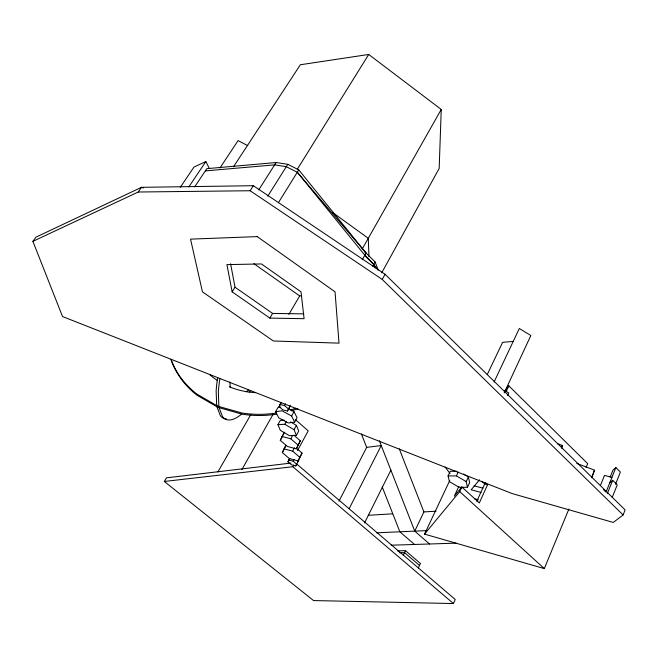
<?xml version="1.0" encoding="UTF-8"?>
<svg xmlns="http://www.w3.org/2000/svg" width="658" height="658" viewBox="0 0 658 658"><rect width="100%" height="100%" fill="white"/><g stroke="black" fill="none" stroke-linecap="round" stroke-linejoin="round"><path stroke-width="0.99" d="M233.475 166.811L300.361 64.755L368.727 54.458L441.247 109.45L439.174 168.432L381.73 272.79M561.71 448.361L562.327 445.499L557.334 443.607M576.729 463.38L594.536 470.182L591.871 477.65M623.118 514.975L625.1 509.884L385.07 274.271L253.346 185.704L141.486 187.324L35.96 237.16L32.9 241.354L62.526 316.547L512.072 493.549L613.248 522.436L623.118 514.975L382.24 279.436L250.13 190.738L138.229 192.013L32.9 241.354M289.915 406.685L287.472 411.044L282.85 409.876L279.091 406.586L280.925 402.704M612.253 497.374L617.237 484.798L612.664 480.266L609.711 482.931M615.51 484.296L620.379 472.049L615.863 467.542L612.927 470.231L610.106 477.28M615.863 467.542L606.026 492.143L603.394 489.56M607.408 493.426L612.664 480.266M600.384 485.612L604.496 475.421L611.973 477.272M591.46 477.716L594.536 470.182M287.472 411.044L290.31 405.418M449.776 480.496L424.542 534.115L544.289 568.594L568.907 509.012M586.097 467.402L587.668 463.627L508.807 385.818L505.097 390.679M293.871 435.177L300.336 440.778L296.273 448.83L287.439 446.469L280.283 440.317L284.264 432.224L282.948 435.333M561.529 447.382L562.327 445.499M296.396 448.197L302.047 453.066L298.041 460.921L289.347 458.552L282.315 452.54L285.778 445.482M285.013 447.448L285.827 445.581M291 463.076L166.49 477.848L164.336 481.467L313.553 600.565L453.436 603.542L455.246 599.471L296.651 463.931M297.992 461.793L298.839 460L295.738 465.946L291.428 464.762L287.949 461.801L289.676 458.338M485.324 482.635L487.57 484.716L479.312 502.951L461.858 487.01L454.283 496.206L458.889 486.303M476.811 501.256L484.675 483.959L481.73 481.237M296.273 448.83L300.336 440.778M456.759 471.235L450.253 471.309L448.065 475.948L449.463 481.656L459.111 487.298L467.484 487.307L469.631 482.651L468.364 476.927L463.545 474.105M424.542 534.115L459.72 491.625L461.858 487.01M506.216 391.411L508.807 385.818M467.484 487.307L466.201 481.607L468.364 476.927M507.54 395.474L508.724 392.916L504.538 390.383M504.201 392.867L530.85 335.514L519.31 328.49L494.092 381.969M418.348 567.961L420.429 563.487L405.476 550.664L397.3 550.878M448.065 475.948L456.43 475.882L458.248 471.992M295.738 465.946L296.585 464.161L293.09 461.176L288.772 460M298.041 460.921L302.047 453.066M487.257 374.558L502.597 342.341L513.215 341.412M403.28 555.278L405.476 550.664M429.526 543.993L414.762 531.138L423.892 511.932L399.258 448.789M364.54 522.962L390.877 470.157M349.217 508.544L381.237 445.556L366.671 447.382L339.002 501.157M164.336 481.467L292.843 466.728L293.739 465.074M287.949 461.801L289.759 458.486M297.506 450.541L308.224 430.858L295.245 419.508M293.09 461.176L293.994 459.514M283.935 448.83L292.687 451.191L294.529 447.827M281.912 436.46L290.811 438.804L292.687 435.407M284.24 420.141L280.333 420.363L277.939 424.64L280.341 430.34L289.495 435.678L296.371 435.382L298.724 431.097L296.429 425.372L290.499 421.91M382.24 279.436L385.07 274.271M296.371 435.382L294.06 429.682L296.429 425.372M282.315 452.54L284.61 448.378M280.283 440.317L282.619 436.106M280.769 407.006L278.021 407.425L275.587 411.744L278.745 417.83L288.229 422.979L294.677 422.099L297.079 417.764L294.019 411.645L288.615 408.717M277.939 424.64L284.782 424.27L286.222 421.696M372.708 266.161L375.076 261.9L364.532 251.611M294.677 422.099L291.601 416.004L294.019 411.645M362.229 259.762L366.029 253.009L298.781 169.879L287.785 164.327L276.13 162.526L206.851 168.662L194.694 186.847M279.938 404.448L284.577 405.608L285.564 403.856M241.873 469.623L273.44 413.693M279.091 406.586L281.056 403.107M362.237 248.963L441.247 109.45M217.831 472.025L250.838 414.556M288.895 314.384L299.678 295.911L301.718 295.911M269.838 318.094L304.095 318.694L301.002 291.839L261.456 263.948L226.911 264.615L232.151 291.848L269.838 318.094L272.601 313.422L303.79 313.874M377.922 269.986L373.703 264.368L364.762 255.139L366.029 253.009L297.309 172.248L286.296 166.688L274.633 164.87L205.354 170.899M232.151 291.848L235.013 287.209L230.604 263.792M278.383 202.705L298.781 169.879M297.301 169.254L368.727 54.458M267.765 196.174L287.785 164.327M258.759 189.874L276.13 162.526M250.13 190.738L253.346 185.704M219.945 168.012L238.089 140.598L247.786 145.681M188.805 186.938L205.872 161.514L209.359 168.588M180.308 187.316L193.978 167.066L205.872 161.514M138.229 192.013L141.486 187.324L143.411 188.015M479.608 479.797L471.12 489.799L481.056 492.431M275.587 411.744L281.994 410.789L291.601 416.004M368.365 515.296L392.736 513.816M423.892 511.932L436.057 511.192M376.516 532.807L426.935 530.603M391.173 545.202L456.052 543.154M399.431 552.761L404.538 552.638L419.516 565.452M484.675 483.959L487.57 484.716M474.056 485.826L482.988 488.178M474.418 498.739L478.358 499.792M171.047 359.284A95.443 80.597 -5.7 0 0 196.857 394.068L217.708 406.159L241.914 412.994A95.443 80.597 -5.7 0 0 276.557 412.985M171.006 359.613A95.295 80.523 -5.7 0 0 197.096 395.269L217.913 407.343L242.078 414.178A95.295 80.523 -5.7 0 0 276.673 414.17M217.691 377.495A95.369 27.126 -68 0 0 216.145 391.091L216.729 406.29L218.9 407.212L222.527 416.662A95.402 26.978 -68 0 0 241.601 414.137M284.782 424.27L294.06 429.682M456.43 475.882L466.201 481.607M235.013 287.209L272.601 313.422M253.898 263.669L299.678 295.911M332.726 212.559L368.283 238.303L368.965 256.694M292.843 466.728L453.436 603.542M292.687 451.191L299.768 457.269M414.532 544.47L399.858 531.787L382.216 486.912M290.811 438.804L298.016 445.03M284.577 405.608L288.352 408.914M459.72 491.625L544.289 568.594M364.664 255.436L373.703 264.368L375.093 267.913M297.309 172.248L364.762 255.139M445.055 466.974L450.031 473.521M361.415 434L366.671 447.382M379.37 440.786L414.762 531.138M375.076 261.9L378.177 269.903M216.729 406.29L220.389 415.757A95.369 27.126 -68 0 0 226.714 419.105M217.708 406.159L217.913 407.343M218.9 407.212L218.357 392.012A95.402 26.978 -68 0 1 219.92 378.424M297.901 408.676A95.295 80.523 -5.7 0 1 291.223 410.888M295.903 408.174A95.443 80.597 -5.7 0 1 290.186 409.983M255.649 392.653A71.558 60.413 -5.7 0 1 229.321 386.805M217.699 380.702A71.558 60.413 -5.7 0 1 209.499 374.41M248.634 389.717A71.442 20.299 -68 0 1 246.339 391.864M250.69 390.572A71.475 20.192 -68 0 1 249.168 392.036M230.3 387.34A71.475 20.192 -68 0 1 229.922 381.985M257.229 236.609L190.54 239.134L202.45 291.856L273.383 340.984L339.002 343.147L335.054 291.839L257.229 236.609"/></g></svg>
